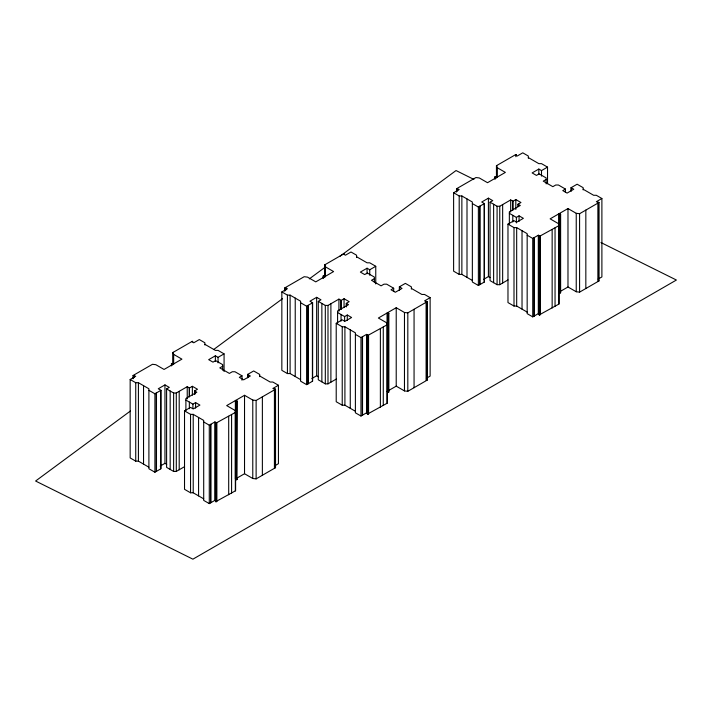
<?xml version="1.0" encoding="UTF-8"?>
<svg xmlns="http://www.w3.org/2000/svg" width="712" height="712" viewBox="0 0 712 712"><rect width="100%" height="100%" fill="white"/><g stroke="black" fill="none" stroke-linecap="round" stroke-linejoin="round"><path stroke-width="1.07" d="M130.421 411.002L35.6 481.027L192.899 559.178L676.4 280.03L600.964 242.552M213.618 349.565L282.495 298.702M309.328 278.882L325.437 266.991M339.749 256.427L456.036 170.542L473.907 179.424M133.055 378.82L133.055 375.5L152.466 364.295L155.812 364.686L164.063 369.448L172.767 364.428L171.423 363.654L171.423 365.861M172.989 364.597L172.989 352.449L192.4 341.244L192.845 341.502L192.169 341.885L193.735 342.792L199.315 339.571L204.887 342.792L204.887 345M284.747 291.235L284.747 287.924L304.158 276.719L307.504 277.11L315.754 281.872L324.458 276.852L323.115 276.078L323.115 278.285M324.681 277.021L324.681 264.873L344.083 253.668L344.528 253.926L343.86 254.309L345.427 255.208L350.998 251.995L356.578 255.208L356.578 257.424M456.517 192.071L456.517 188.76L475.919 177.555L479.265 177.938L487.524 182.699L496.219 177.68L494.884 176.905L494.884 179.121M496.442 177.858L496.442 165.7L515.853 154.495L516.298 154.753L515.63 155.145L517.188 156.044L522.768 152.822L528.34 156.044L528.34 158.251M133.055 375.5L135.734 376.274L130.162 379.496L130.162 457.932L135.734 461.145L138.413 461.145L148.897 467.206M284.747 287.924L287.425 288.698L281.845 291.92L281.845 370.347L287.425 373.569L290.104 373.569L300.589 379.621M456.517 188.76L459.196 189.525L453.615 192.747L453.615 271.183L459.196 274.405L461.866 274.405L472.35 280.457M171.423 363.654L173.212 364.17L181.916 359.142L173.657 354.38L172.989 352.449M323.115 276.078L324.903 276.594L333.599 271.566L325.348 266.804L324.681 264.873M494.884 176.905L496.664 177.422L505.369 172.402L497.109 167.631L496.442 165.7M184.559 466.663L176.3 471.433L173.621 471.433L166.599 467.375L166.599 388.939L169.278 387.39L164.962 384.898L158.269 388.77L160.939 390.31L160.939 468.745L154.922 472.225L148.897 468.745L148.897 388.77L138.413 382.718L135.734 382.718L130.162 379.496M224.075 371.539L224.075 353.864L218.05 357.344L215.371 355.795L208.678 359.658L212.995 362.15L215.674 360.61L222.705 364.66L222.705 370.187M336.242 379.087L327.992 383.857L325.313 383.857L318.291 379.799L318.291 301.363L320.961 299.814L316.644 297.322L309.951 301.194L312.63 302.733L312.63 381.169L306.605 384.649L300.589 381.169L300.589 301.194L290.104 295.133L287.425 295.133L281.845 291.92M375.758 283.963L375.758 266.288L369.742 269.768L367.063 268.219L360.37 272.082L364.686 274.574L367.365 273.034L374.387 277.084L374.387 282.611M508.012 279.923L499.753 284.684L497.083 284.684L490.052 280.626L490.052 202.199L492.731 200.65L488.414 198.159L481.721 202.021L484.4 203.57L484.4 282.005L478.375 285.476L472.35 282.005L472.35 202.021L461.866 195.969L459.196 195.969L453.615 192.747M547.528 183.687L547.528 167.115L541.503 170.595L538.824 169.055L532.131 172.918L536.447 175.41L539.126 173.862L546.157 177.92L546.157 183.883M148.897 390.31L154.922 393.789L160.939 390.31M300.589 302.733L306.605 306.213L312.63 302.733M472.35 203.57L478.375 207.041L484.4 203.57M166.599 388.939L173.621 392.997L176.3 392.997L187.229 386.687L189.463 387.978L192.365 386.305L197.491 389.259L194.59 390.941L194.59 394.252M222.705 366.208L219.803 367.882L229.389 373.417L232.29 371.744L234.969 371.744L242 375.803L242 380.226M318.291 301.363L325.313 305.421L327.992 305.421L338.921 299.111L341.155 300.402L344.056 298.72L349.183 301.683L346.281 303.357L346.281 306.676M374.387 278.632L371.486 280.305L381.08 285.841L383.982 284.168L386.661 284.168L393.683 288.227L393.683 291.537M490.052 202.199L497.083 206.249L499.753 206.249L510.691 199.939L512.916 201.229L515.817 199.556L520.953 202.52L518.051 204.193L518.051 206.4M546.157 179.469L543.256 181.142L552.85 186.678L555.752 185.004L558.422 185.004L565.453 189.063L565.453 192.374M185.894 400.082L192.916 404.14L195.595 402.592L199.912 405.083L193.219 408.946L190.549 407.406L184.524 410.877L184.524 489.313L190.549 492.793L193.219 492.793L203.703 498.845M242 375.803L239.321 377.351L243.638 379.843L250.33 375.981L247.651 374.432L247.651 377.743M337.586 312.506L344.608 316.564L347.287 315.015L351.603 317.507L344.911 321.37L342.232 319.822L336.215 323.301L336.215 401.737L342.232 405.217L344.911 405.217L355.395 411.269M393.683 288.227L391.004 289.775L395.32 292.267L402.022 288.405L399.343 286.856L399.343 290.167M509.347 213.333L516.378 217.391L519.057 215.843L523.373 218.335L516.681 222.206L514.002 220.658L507.976 224.138L507.976 302.573L514.002 306.044L516.681 306.044L527.165 312.096M565.453 189.063L562.774 190.602L567.09 193.094L573.783 189.232L571.104 187.683L571.104 191.003M247.651 374.432L253.677 370.952L259.693 374.432L259.693 376.639M399.343 286.856L405.359 283.376L411.385 286.856L411.385 289.063M571.104 187.683L577.129 184.212L583.155 187.683L583.155 189.899M235.378 400.58L235.378 479.007L236.722 479.781L237.167 401.096L235.378 400.58L226.683 405.6L234.933 410.361L235.61 412.293L235.61 490.728L215.754 501.675L215.754 423.248L216.421 422.857L216.421 501.293L215.754 501.675M237.167 479.523L235.832 478.758L235.832 400.322L244.528 395.293L252.778 400.064L256.124 400.447L275.535 389.242L275.535 467.677L256.124 478.882L252.778 478.5L244.528 473.729L236.695 478.25M387.07 391.431L388.859 391.947L388.859 313.511L387.07 313.004L378.375 318.024L386.625 322.785L387.292 324.717L387.292 403.152L367.445 414.099L367.445 335.663L368.113 335.281L368.113 413.717L367.445 414.099M388.859 391.947L387.515 391.173L387.515 312.746L396.219 307.718L404.469 312.488L407.816 312.871L427.227 301.666L427.227 380.101L407.816 391.306L404.469 390.915L396.219 386.153L388.387 390.674M558.84 292.267L560.62 292.783L560.62 214.348L558.84 213.831L550.136 218.851L558.395 223.621L559.062 225.553L559.062 303.988L539.207 314.935L539.207 236.5L539.874 236.108L539.874 314.544L539.207 314.935M560.62 292.783L559.285 292.009L559.285 213.573L567.98 208.554L576.239 213.315L579.586 213.707L598.988 202.502L598.988 280.928L579.586 292.134L576.239 291.751L567.98 286.989L560.157 291.502M203.703 421.958L209.284 425.18L214.864 421.958L216.421 422.857M275.651 465.292L278.437 463.681L278.437 385.254L272.856 388.467L275.535 389.242M355.395 334.382L360.975 337.595L366.547 334.382L368.113 335.281M426.408 378.259L430.128 376.105L430.128 297.669L424.548 300.891L427.227 301.666M527.165 235.209L532.736 238.431L538.317 235.209L539.874 236.108M598.169 279.086L601.889 276.941L601.889 198.506L596.318 201.727L598.988 202.502M215.754 423.248L235.61 412.293M367.445 335.663L387.292 324.717M539.207 236.5L559.062 225.553M160.182 466.093L164.962 463.334L166.688 464.331M311.865 378.517L316.644 375.758L318.371 376.755M483.635 279.353L488.414 276.594L490.141 277.591M184.524 410.877L190.549 414.357L193.219 414.357L203.703 420.409L203.703 500.394L209.284 503.607L214.864 500.394L216.421 501.293M336.215 323.301L342.232 326.781L344.911 326.781L355.395 332.833L355.395 412.809L360.975 416.031L366.547 412.809L368.113 413.717M507.976 224.138L514.002 227.609L516.681 227.609L527.165 233.67L527.165 313.645L532.736 316.867L538.317 313.645L539.874 314.544M275.535 467.677L274.423 467.811L274.423 389.375M427.227 380.101L426.105 380.226L426.105 301.799M598.988 280.928L597.875 281.062L597.875 202.626M547.528 167.115L541.503 163.644L538.824 163.644L528.34 157.592M601.889 198.506L596.318 195.284L593.639 195.284L583.155 189.232M559.285 213.573L560.62 214.348M518.051 204.193L520.276 205.483L509.347 211.793L509.347 224.387M375.758 266.288L369.742 262.808L367.063 262.808L356.578 256.756M430.128 297.669L424.548 294.457L421.869 294.457L411.385 288.405M387.515 312.746L388.859 313.511M346.281 303.357L348.515 304.647L337.586 310.957L337.586 323.115M224.075 353.864L218.05 350.384L215.371 350.384L204.887 344.332M278.437 385.254L272.856 382.033L270.177 382.033L259.693 375.981M235.832 400.322L237.167 401.096M194.59 390.941L196.823 392.223L185.894 398.533L185.894 410.69M598.543 202.244L598.543 280.67M585.834 210.093L585.834 288.529M579.586 213.707L579.586 292.134M576.239 213.315L576.239 291.751M571.327 187.559L571.327 190.869M567.98 208.554L567.98 286.989M560.175 214.606L560.175 293.041M558.84 213.831L558.795 304.14M555.048 227.867L555.048 306.302M552.147 229.54L552.147 307.976M541.503 170.595L541.503 176.122M540.319 236.366L540.319 314.802M539.652 236.758L539.652 315.193M538.868 235.53L538.868 313.965M538.824 169.055L538.824 174.573M538.317 235.209L538.317 313.645M534.303 237.532L534.303 315.959M534.08 237.657L534.08 316.092M532.736 238.431L532.736 316.867M522.029 230.706L522.029 309.142M519.057 215.843L519.057 221.37M518.274 204.317L518.274 206.533M516.681 227.609L516.681 306.044M516.378 217.391L516.378 222.918M515.853 154.495L515.853 156.711M515.817 199.556L515.817 209.497M514.002 227.609L514.002 306.044M512.916 201.229L512.916 210.067M512.809 215.335L512.809 221.957M512.693 201.104L512.693 209.942M510.691 199.939L510.691 212.096M502.654 204.575L502.654 283.011M499.753 206.249L499.753 284.684M497.109 167.631L497.109 177.573M497.083 206.249L497.083 284.684M496.709 165.549L496.709 177.697M495.329 176.647L495.329 178.863M493.621 204.255L493.621 282.691M488.414 198.159L488.414 276.594M484.178 203.694L484.178 282.13M479.933 206.142L479.933 284.577M479.71 206.275L479.71 284.702M478.375 207.041L478.375 285.476M467.001 198.933L467.001 277.368M461.866 195.969L461.866 274.405M459.196 195.969L459.196 274.405M457.629 188.627L457.629 190.834M456.962 189.018L456.962 191.225M426.782 301.407L426.782 379.843M414.064 309.266L414.064 387.702M407.816 312.871L407.816 391.306M404.469 312.488L404.469 390.915M399.565 286.722L399.565 290.042M396.219 307.718L396.219 386.153M388.414 313.769L388.414 392.205M387.07 313.004L387.025 403.312M383.279 327.039L383.279 405.475M380.377 328.713L380.377 407.148M369.742 269.768L369.742 275.286M368.558 335.539L368.558 413.975M367.89 335.922L367.89 414.357M367.107 334.702L367.107 413.138M367.063 268.219L367.063 273.746M366.547 334.382L366.547 412.809M362.533 336.696L362.533 415.132M362.31 336.829L362.31 415.256M360.975 337.595L360.975 416.031M350.268 329.87L350.268 408.305M347.287 315.015L347.287 320.542M346.504 303.49L346.504 306.801M344.911 326.781L344.911 405.217M344.608 316.564L344.608 320.978M344.056 298.72L344.056 307.557M342.232 326.781L342.232 405.217M341.155 300.402L341.155 309.239M341.039 314.499L341.039 321.13M340.932 300.268L340.932 309.106M338.921 299.111L338.921 311.26M330.893 303.748L330.893 382.184M327.992 305.421L327.992 383.857M325.348 266.804L325.348 276.745M325.313 305.421L325.313 383.857M324.948 264.713L324.948 276.87M323.56 275.82L323.56 278.027M321.86 303.428L321.86 381.855M316.644 297.322L316.644 375.758M312.408 302.867L312.408 381.294M308.171 305.315L308.171 383.741M307.949 305.439L307.949 383.875M306.605 306.213L306.605 384.649M295.231 298.097L295.231 376.532M290.104 295.133L290.104 373.569M287.425 295.133L287.425 373.569M285.868 287.799L285.868 290.007M285.192 288.182L285.192 290.389M275.09 388.983L275.09 467.419M262.372 396.842L262.372 475.278M256.124 400.447L256.124 478.882M252.778 400.064L252.778 478.5M247.874 374.307L247.874 377.618M244.528 395.293L244.528 473.729M236.722 401.346L236.722 479.781M235.334 412.453L235.334 490.888M231.587 414.615L231.587 493.051M228.694 416.289L228.694 494.724M218.05 357.344L218.05 362.862M216.866 423.115L216.866 501.551M216.199 423.498L216.199 501.933M215.371 355.795L215.371 361.322M215.416 422.278L215.416 500.714M214.864 421.958L214.864 500.394M210.841 424.272L210.841 502.708M210.619 424.405L210.619 502.841M209.284 425.18L209.284 503.607M198.577 417.446L198.577 495.881M195.595 402.592L195.595 408.118M194.812 391.066L194.812 394.377M193.219 414.357L193.219 492.793M192.916 404.14L192.916 408.555M192.365 386.305L192.365 395.142M190.549 414.357L190.549 492.793M189.463 387.978L189.463 396.815M189.241 387.844L189.241 396.682M189.347 402.075L189.347 408.706M187.229 386.687L187.229 398.836M179.202 391.324L179.202 469.76M176.3 392.997L176.3 471.433M173.657 354.38L173.657 364.322M173.621 392.997L173.621 471.433M173.256 352.298L173.256 364.446M171.877 363.396L171.877 365.603M170.168 391.004L170.168 469.439M164.962 384.898L164.962 463.334M160.716 390.443L160.716 468.879M156.48 392.89L156.48 471.326M156.257 393.015L156.257 471.451M154.922 393.789L154.922 472.225M143.539 385.673L143.539 464.108M138.413 382.718L138.413 461.145M135.734 382.718L135.734 461.145M134.176 375.375L134.176 377.582M133.509 375.758L133.509 377.965"/></g></svg>
